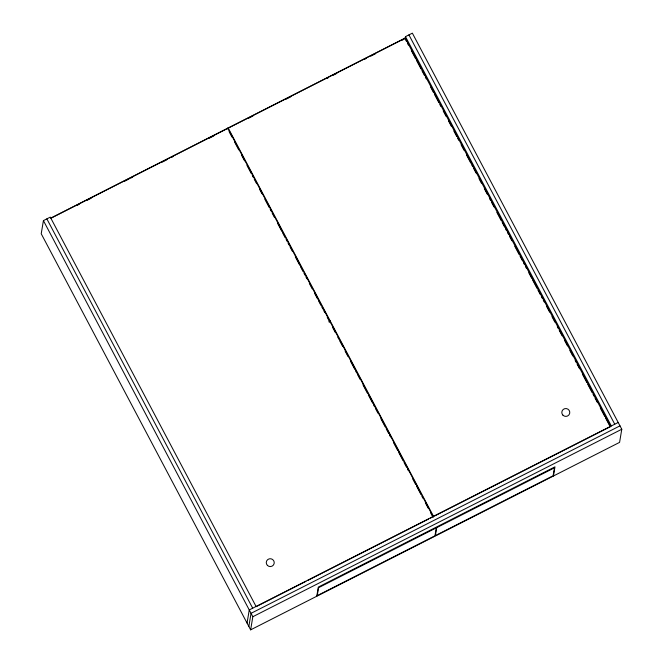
<?xml version="1.0" encoding="UTF-8"?>
<svg xmlns="http://www.w3.org/2000/svg" width="663" height="663" viewBox="0 0 663 663"><rect width="100%" height="100%" fill="white"/><g stroke="black" fill="none" stroke-linecap="round" stroke-linejoin="round"><path stroke-width="0.99" d="M305.958 581.36L256.175 606.653L50.289 217.132L43.418 220.622L41.222 233.757L250.639 629.85L619.582 442.378L621.778 429.243L412.361 33.15L405.491 36.639L405.06 38.719M227.649 128.862L227.765 128.166L50.753 218.119M228.039 128.663L228.155 127.967L405.176 38.023L610.615 426.682M247.05 623.071L249.255 609.935L618.198 422.464M248.849 626.46L251.045 613.325L619.988 425.853M250.639 629.85L252.835 616.714L43.418 220.622M316.773 596.244L318.306 587.087L554.981 466.827L553.448 475.984M51.871 217.762L405.234 38.214M77.372 205.223L79.212 204.287M86.588 200.541L91.204 198.196M124.395 181.331L129.003 178.993M130.843 178.057L132.691 177.12M162.195 162.128L166.803 159.783M171.41 157.446L173.258 156.501M209.21 138.236L213.817 135.89M248.327 118.362L252.934 116.017M286.126 99.152L290.734 96.806M326.693 78.541L328.533 77.604M333.141 75.259L336.829 73.386M364.493 59.33L366.332 58.394M370.94 56.057L375.556 53.711M402.292 40.128L404.132 39.192M328.79 321.853L330.505 320.983M307.806 580.423L428.58 519.054M430.42 518.118L432.268 517.173M434.505 516.038L610.598 426.566M252.835 616.714L621.778 429.243M408.93 34.899L614.758 424.212M405.491 36.639L611.327 425.953M405.541 39.631L406.502 41.462M407.472 43.294L408.441 45.117M411.342 50.603L415.693 58.833M416.654 60.665L421.005 68.886M421.975 70.717L424.386 75.292M425.356 77.115L426.326 78.947M430.677 87.176L433.577 92.654M434.538 94.486L438.889 102.715M439.859 104.547L440.82 106.37M443.24 110.945L446.141 116.431M448.561 120.998L451.453 126.484M453.873 131.059L456.774 136.537M457.743 138.368L458.705 140.2M461.125 144.766L464.025 150.252M466.437 154.827L470.788 163.048M471.758 164.88L472.727 166.711M473.689 168.535L476.109 173.109M479.009 178.596L481.421 183.162M484.321 188.648L487.222 194.135M489.642 198.709L490.612 200.533M491.573 202.364L493.993 206.931M496.894 212.417L501.245 220.646M502.206 222.478L504.626 227.044M505.596 228.876L506.557 230.707M507.526 232.531L508.496 234.362M509.457 236.185L511.877 240.76M514.778 246.246L519.129 254.476M520.09 256.299L522.51 260.874M523.48 262.697L524.441 264.529M525.411 266.36L526.372 268.184M528.792 272.758L531.693 278.245M532.662 280.068L537.013 288.297M537.975 290.129L540.395 294.695M541.356 296.527L542.326 298.358M543.295 300.182L544.257 302.013M546.677 306.579L549.577 312.066M551.997 316.641L554.898 322.127M557.31 326.693L558.279 328.525M559.24 330.356L562.141 335.834M564.561 340.409L567.462 345.895M569.882 350.462L572.774 355.948M575.194 360.523L576.164 362.354M577.125 364.178L579.545 368.752M582.445 374.239L586.796 382.46M587.758 384.291L592.109 392.521M593.078 394.344L594.048 396.176M595.009 398.007L597.429 402.574M600.33 408.06L604.681 416.289M605.642 418.121L609.993 426.342M228.155 127.967L433.585 516.51M227.765 128.166L433.461 517.206M229.1 131.606L232 137.092M234.42 141.667L238.763 149.896M241.664 155.374L244.564 160.86M246.984 165.435L251.335 173.665M252.296 175.488L253.266 177.319M254.236 179.151L256.647 183.717M259.548 189.204L261.968 193.778M264.869 199.256L269.219 207.486M270.181 209.317L271.15 211.141M272.12 212.972L274.532 217.547M277.432 223.033L281.783 231.254M282.753 233.086L285.165 237.652M286.134 239.484L287.104 241.315M288.065 243.139L289.035 244.97M290.004 246.802L292.416 251.368M295.317 256.854L299.668 265.084M300.637 266.907L303.049 271.482M304.019 273.313L304.988 275.137M305.95 276.968L306.919 278.8M309.339 283.366L312.232 288.853M314.652 293.427L317.552 298.905M318.522 300.737L320.933 305.311M321.903 307.135L322.873 308.966M323.834 310.79L324.804 312.621M327.215 317.196L330.116 322.682M332.536 327.249L335.437 332.735M337.857 337.31L338.818 339.133M339.788 340.964L342.688 346.451M345.1 351.017L348 356.503M350.42 361.078L354.771 369.299M355.733 371.131L356.702 372.962M357.672 374.786L360.084 379.36M362.984 384.847L367.335 393.076M368.305 394.899L372.656 403.129M373.617 404.96L374.587 406.784M375.556 408.615L377.968 413.182M380.869 418.668L385.22 426.897M386.189 428.729L388.601 433.295M389.571 435.127L390.54 436.958M393.441 442.436L397.792 450.666M398.753 452.498L403.104 460.727M404.074 462.55L406.485 467.125M407.455 468.948L408.425 470.78M412.776 479.009L415.668 484.496M416.637 486.319L420.988 494.548M421.958 496.38L422.919 498.203M425.339 502.778L428.24 508.264M430.652 512.83L432.591 516.494M46.858 218.873L252.686 608.186M318.563 587.683L317.229 595.647L434.978 535.82L436.312 527.856L318.563 587.683M436.702 527.657L435.376 535.613L553.116 475.785L554.45 467.821L436.702 527.657M562.945 415.195A3.986 3.92 9.5 0 0 569.641 413.546A3.986 3.92 9.5 0 0 564.81 408.657A3.986 3.92 9.5 0 0 562.945 415.195M267.396 565.373A3.986 3.92 9.5 0 0 274.092 563.724A3.986 3.92 9.5 0 0 269.269 558.834A3.986 3.92 9.5 0 0 267.396 565.373"/></g></svg>
